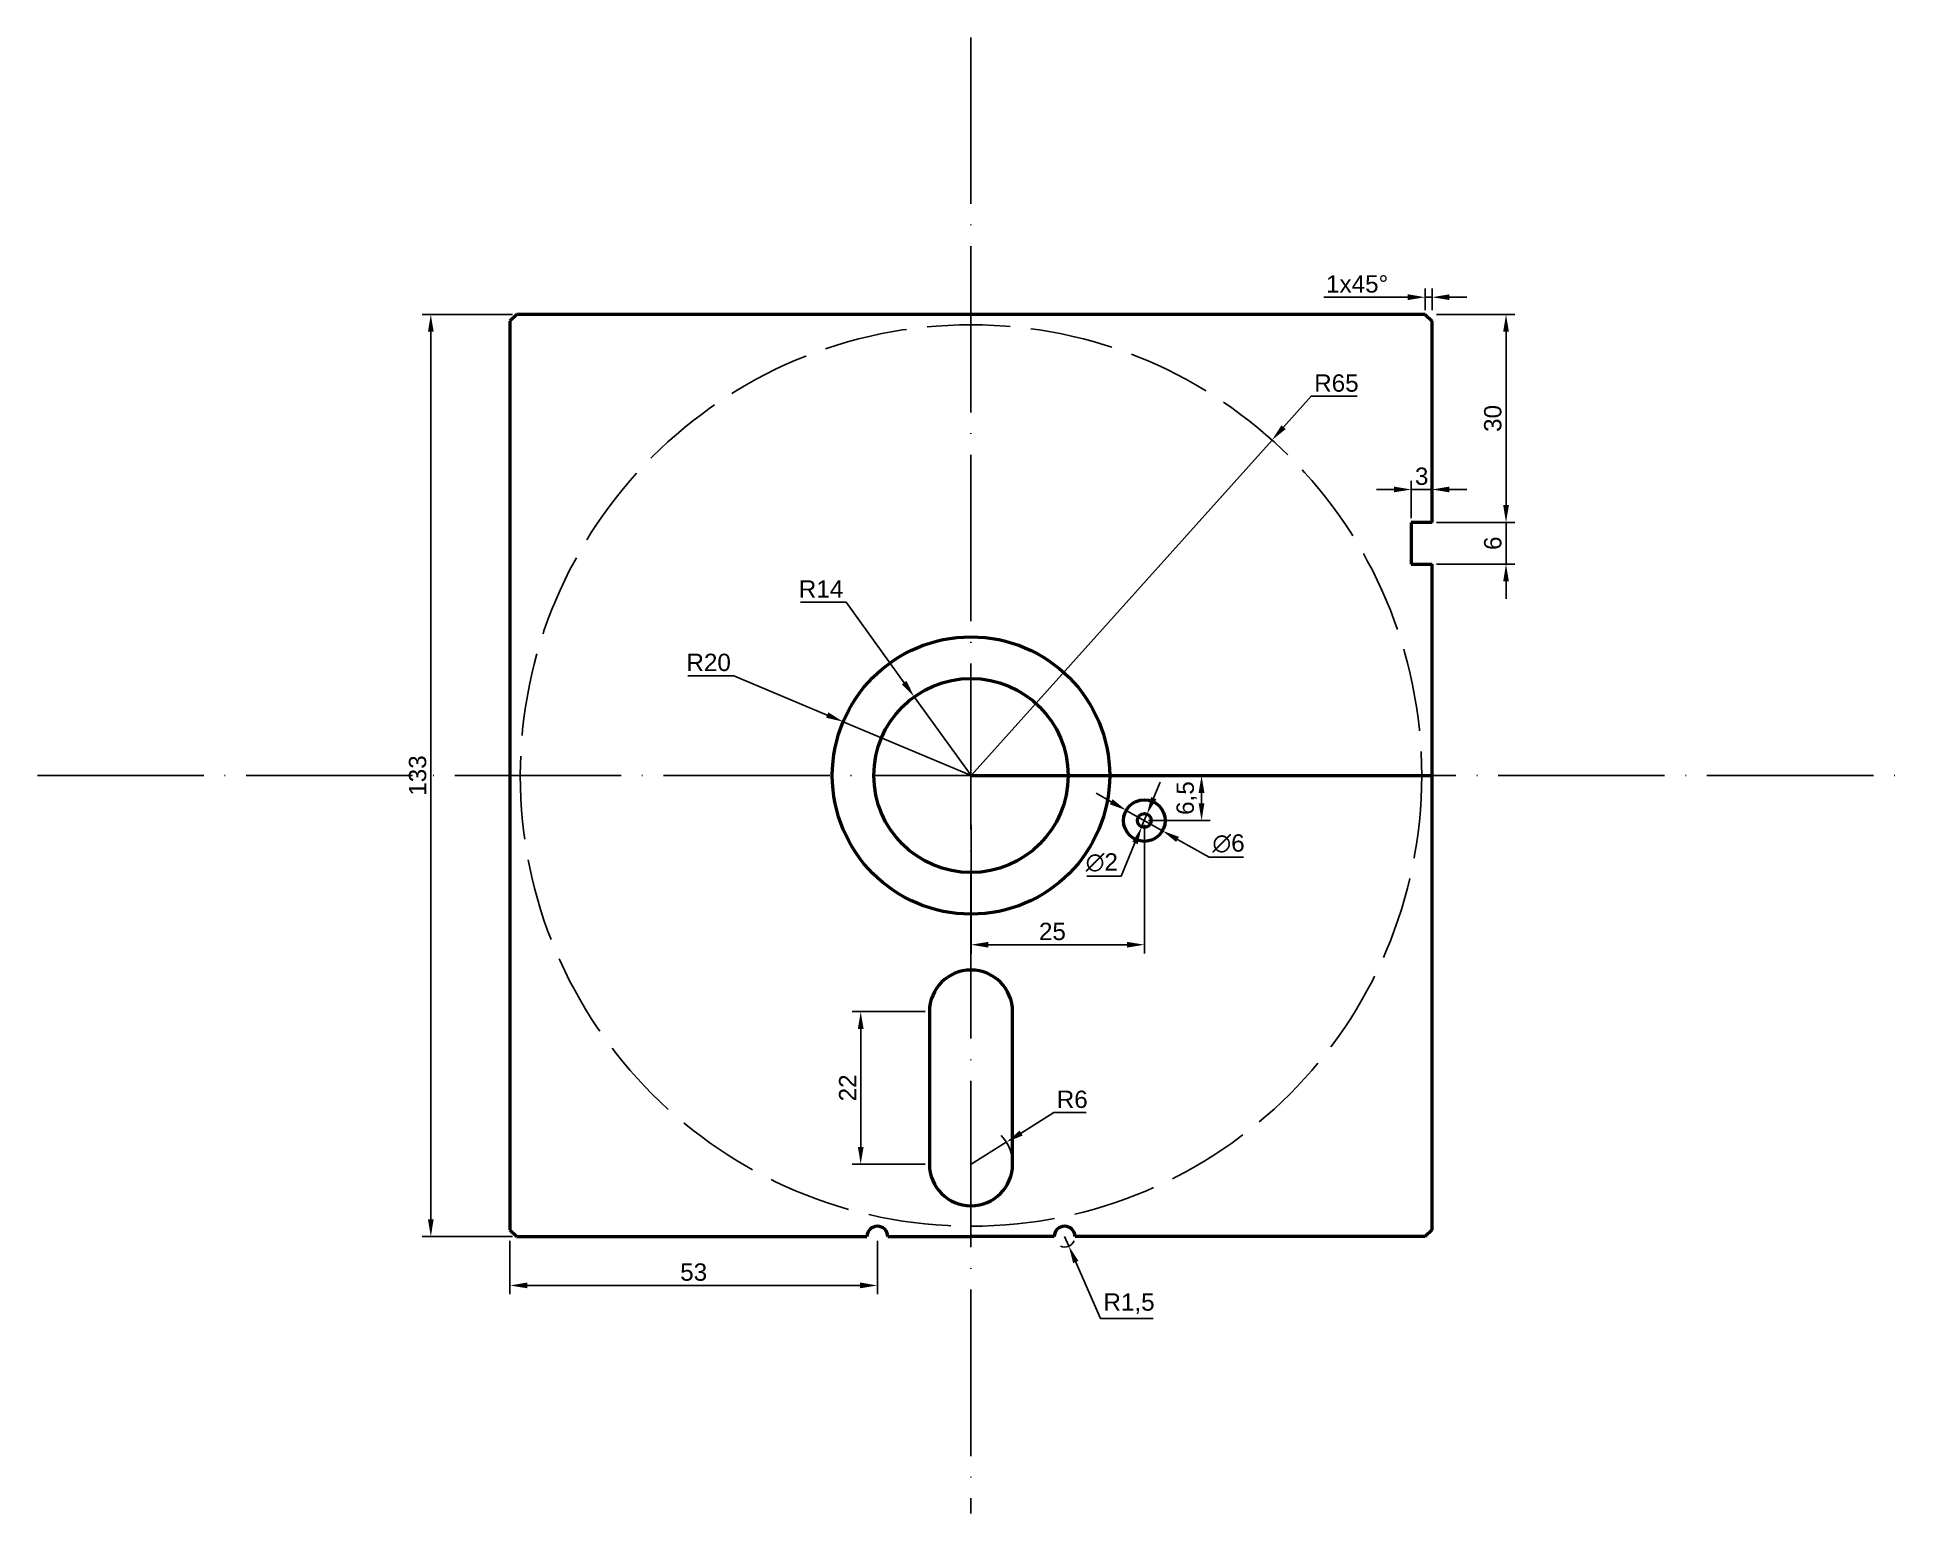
# Model space of a CAD drawing. Header units: millimetres. Extents: x -48 to 221, y -11 to 202.
import ezdxf

# ---------------------------------------------------------------- set-up
doc = ezdxf.new("R2010")
doc.units = ezdxf.units.MM
doc.linetypes.add('ACAD_ISO02W100', pattern=[15, 12, -3])
doc.linetypes.add('ACAD_ISO04W100', pattern=[30, 24, -3, 0, -3])
for name, color, linetype, lineweight in [('Контур', 7, 'Continuous', 50), ('Круг', 7, 'ACAD_ISO02W100', 25), ('Осевой', 7, 'ACAD_ISO04W100', 25), ('Размеры', 3, 'Continuous', 25)]:
    doc.layers.add(name, color=color, linetype=linetype, lineweight=lineweight)
doc.styles.get("Standard").update_dxf_attribs({"font": 'arial.ttf'})
doc.dimstyles.new('ISO-25', dxfattribs={"dimtxt": 2.5, "dimasz": 2.5, "dimexe": 1.25, "dimexo": 0.625, "dimtad": 1, "dimtoh": 1, "dimtxsty": 'Standard', "dimcen": 2.5, "dimadec": 0, "dimazin": 0, "dimtfac": 1, "dimtmove": 0, "dimatfit": 3, "dimfxl": 1, "dimarcsym": 0})

# ---------------------------------------------------------------- blocks, each defined once
blk = doc.blocks.new('*D2')
at = {"layer": 'Defpoints', "color": 0, "transparency": 16777216}
for p in [(151.9, 164.6), (151.9, 162.12), (152.9, 162.12)]:
    blk.add_point(p, dxfattribs=at)
at = {"layer": 'Размеры', "color": 0, "lineweight": -2, "transparency": 16777216}
for p, q in [((149.4, 164.6), (137.29, 164.6)), ((151.9, 162.75), (151.9, 165.85)), ((152.9, 164.6), (151.9, 164.6)), ((152.9, 162.75), (152.9, 165.85)), ((155.4, 164.6), (157.9, 164.6))]:
    blk.add_line(p, q, dxfattribs=at)
at = {"layer": 'Размеры', "color": 0, "transparency": 16777216}
for points in [[(149.4, 165.02), (149.4, 164.19), (151.9, 164.6)], [(155.4, 165.02), (155.4, 164.19), (152.9, 164.6)]]:
    blk.add_solid(points, dxfattribs=at)
at = {"layer": 'Размеры', "color": 0, "transparency": 16777216, "insert": (142.09, 166.5), "char_height": 2.5, "attachment_point": 5}
blk.add_mtext('1x45%%D', dxfattribs=at)
blk = doc.blocks.new('*D3')
at = {"layer": 'Defpoints', "color": 0, "transparency": 16777216}
for p in [(152.9, 162.12), (163.56, 162.12), (152.9, 132.12)]:
    blk.add_point(p, dxfattribs=at)
at = {"layer": 'Размеры', "color": 0, "lineweight": -2, "transparency": 16777216}
for p, q in [((153.52, 162.12), (164.81, 162.12)), ((163.56, 134.62), (163.56, 159.62)), ((153.52, 132.12), (164.81, 132.12))]:
    blk.add_line(p, q, dxfattribs=at)
at = {"layer": 'Размеры', "color": 0, "transparency": 16777216}
for points in [[(163.15, 159.62), (163.98, 159.62), (163.56, 162.12)], [(163.15, 134.62), (163.98, 134.62), (163.56, 132.12)]]:
    blk.add_solid(points, dxfattribs=at)
at = {"layer": 'Размеры', "color": 0, "transparency": 16777216, "insert": (161.66, 147.12), "char_height": 2.5, "attachment_point": 5, "rotation": 90}
blk.add_mtext('30', dxfattribs=at)
blk = doc.blocks.new('*D4')
at = {"layer": 'Defpoints', "color": 0, "transparency": 16777216}
for p in [(152.9, 132.12), (152.9, 126.12), (163.56, 126.12)]:
    blk.add_point(p, dxfattribs=at)
at = {"layer": 'Размеры', "color": 0, "lineweight": -2, "transparency": 16777216}
for p, q in [((163.56, 134.62), (163.56, 137.12)), ((153.52, 132.12), (164.81, 132.12)), ((163.56, 132.12), (163.56, 126.12)), ((153.52, 126.12), (164.81, 126.12)), ((163.56, 123.62), (163.56, 121.12))]:
    blk.add_line(p, q, dxfattribs=at)
at = {"layer": 'Размеры', "color": 0, "transparency": 16777216}
for points in [[(163.15, 134.62), (163.98, 134.62), (163.56, 132.12)], [(163.15, 123.62), (163.98, 123.62), (163.56, 126.12)]]:
    blk.add_solid(points, dxfattribs=at)
at = {"layer": 'Размеры', "color": 0, "transparency": 16777216, "insert": (161.66, 129.12), "char_height": 2.5, "attachment_point": 5, "rotation": 90}
blk.add_mtext('6', dxfattribs=at)
blk = doc.blocks.new('*D5')
at = {"layer": 'Defpoints', "color": 0, "transparency": 16777216}
for p in [(149.9, 136.87), (149.9, 132.12), (152.9, 132.12)]:
    blk.add_point(p, dxfattribs=at)
at = {"layer": 'Размеры', "color": 0, "lineweight": -2, "transparency": 16777216}
for p, q in [((149.9, 132.75), (149.9, 138.12)), ((152.9, 132.75), (152.9, 138.12)), ((147.4, 136.87), (144.9, 136.87)), ((152.9, 136.87), (149.9, 136.87)), ((155.4, 136.87), (157.9, 136.87))]:
    blk.add_line(p, q, dxfattribs=at)
at = {"layer": 'Размеры', "color": 0, "transparency": 16777216}
for points in [[(147.4, 137.29), (147.4, 136.46), (149.9, 136.87)], [(155.4, 137.29), (155.4, 136.46), (152.9, 136.87)]]:
    blk.add_solid(points, dxfattribs=at)
at = {"layer": 'Размеры', "color": 0, "transparency": 16777216, "insert": (151.4, 138.77), "char_height": 2.5, "attachment_point": 5}
blk.add_mtext('3', dxfattribs=at)
blk = doc.blocks.new('*D6')
at = {"layer": 'Defpoints', "color": 0, "transparency": 16777216}
for p in [(20.9, 162.12), (8.49, 29.12), (20.9, 29.12)]:
    blk.add_point(p, dxfattribs=at)
at = {"layer": 'Размеры', "color": 0, "lineweight": -2, "transparency": 16777216}
for p, q in [((20.27, 162.12), (7.24, 162.12)), ((8.49, 159.62), (8.49, 31.62)), ((20.27, 29.12), (7.24, 29.12))]:
    blk.add_line(p, q, dxfattribs=at)
at = {"layer": 'Размеры', "color": 0, "transparency": 16777216}
for points in [[(8.07, 159.62), (8.9, 159.62), (8.49, 162.12)], [(8.07, 31.62), (8.9, 31.62), (8.49, 29.12)]]:
    blk.add_solid(points, dxfattribs=at)
at = {"layer": 'Размеры', "color": 0, "transparency": 16777216, "insert": (6.59, 95.62), "char_height": 2.5, "attachment_point": 5, "rotation": 90}
blk.add_mtext('133', dxfattribs=at)
blk = doc.blocks.new('*D7')
at = {"layer": 'Defpoints', "color": 0, "transparency": 16777216}
for p in [(19.9, 29.12), (72.9, 29.12), (19.9, 22.08)]:
    blk.add_point(p, dxfattribs=at)
at = {"layer": 'Размеры', "color": 0, "lineweight": -2, "transparency": 16777216}
for p, q in [((19.9, 28.5), (19.9, 20.83)), ((72.9, 28.5), (72.9, 20.83)), ((70.4, 22.08), (22.4, 22.08))]:
    blk.add_line(p, q, dxfattribs=at)
at = {"layer": 'Размеры', "color": 0, "transparency": 16777216}
for points in [[(22.4, 22.5), (22.4, 21.67), (19.9, 22.08)], [(70.4, 22.5), (70.4, 21.67), (72.9, 22.08)]]:
    blk.add_solid(points, dxfattribs=at)
at = {"layer": 'Размеры', "color": 0, "transparency": 16777216, "insert": (46.4, 23.99), "char_height": 2.5, "attachment_point": 5}
blk.add_mtext('53', dxfattribs=at)
blk = doc.blocks.new('*D8')
at = {"layer": 'Defpoints', "color": 0, "transparency": 16777216}
for p in [(99.9, 29.12), (100.5, 27.75)]:
    blk.add_point(p, dxfattribs=at)
at = {"layer": 'Размеры', "color": 0, "lineweight": -2, "transparency": 16777216}
for p, q in [((99.9, 29.12), (100.5, 27.75)), ((105.08, 17.33), (101.51, 25.46)), ((112.67, 17.33), (105.08, 17.33))]:
    blk.add_line(p, q, dxfattribs=at)
blk.add_arc((99.9, 29.12), 1.5, 245.9838, 336.1268, dxfattribs=at)
at = {"layer": 'Размеры', "color": 0, "transparency": 16777216}
blk.add_solid([(101.89, 25.63), (101.13, 25.29), (100.5, 27.75)], dxfattribs=at)
at = {"layer": 'Размеры', "color": 0, "transparency": 16777216, "insert": (109.19, 19.46), "char_height": 2.5, "attachment_point": 5}
blk.add_mtext('R1,5', dxfattribs=at)
blk = doc.blocks.new('*D9')
at = {"layer": 'Defpoints', "color": 0, "transparency": 16777216}
for p in [(91.49, 42.73), (86.4, 39.57)]:
    blk.add_point(p, dxfattribs=at)
at = {"layer": 'Размеры', "color": 0, "lineweight": -2, "transparency": 16777216}
for p, q in [((98.36, 47), (93.62, 44.05)), ((103.02, 47), (98.36, 47)), ((86.4, 39.57), (91.49, 42.73))]:
    blk.add_line(p, q, dxfattribs=at)
blk.add_arc((86.4, 39.57), 6, 5.9683, 43.797, dxfattribs=at)
at = {"layer": 'Размеры', "color": 0, "transparency": 16777216}
blk.add_solid([(93.4, 44.41), (93.84, 43.7), (91.49, 42.73)], dxfattribs=at)
at = {"layer": 'Размеры', "color": 0, "transparency": 16777216, "insert": (101, 48.91), "char_height": 2.5, "attachment_point": 5}
blk.add_mtext('R6', dxfattribs=at)
blk = doc.blocks.new('*D10')
at = {"layer": 'Defpoints', "color": 0, "transparency": 16777216}
for p in [(80.4, 61.57), (70.49, 39.57), (80.4, 39.57)]:
    blk.add_point(p, dxfattribs=at)
at = {"layer": 'Размеры', "color": 0, "lineweight": -2, "transparency": 16777216}
for p, q in [((79.77, 61.57), (69.24, 61.57)), ((70.49, 59.07), (70.49, 42.07)), ((79.77, 39.57), (69.24, 39.57))]:
    blk.add_line(p, q, dxfattribs=at)
at = {"layer": 'Размеры', "color": 0, "transparency": 16777216}
for points in [[(70.08, 59.07), (70.91, 59.07), (70.49, 61.57)], [(70.08, 42.07), (70.91, 42.07), (70.49, 39.57)]]:
    blk.add_solid(points, dxfattribs=at)
at = {"layer": 'Размеры', "color": 0, "transparency": 16777216, "insert": (68.61, 50.57), "char_height": 2.5, "attachment_point": 5, "rotation": 90}
blk.add_mtext('22', dxfattribs=at)
blk = doc.blocks.new('*D11')
at = {"layer": 'Defpoints', "color": 0, "transparency": 16777216}
for p in [(86.4, 89.12), (111.4, 89.12), (86.4, 71.22)]:
    blk.add_point(p, dxfattribs=at)
at = {"layer": 'Размеры', "color": 0, "lineweight": -2, "transparency": 16777216}
for p, q in [((86.4, 88.5), (86.4, 69.97)), ((111.4, 88.5), (111.4, 69.97)), ((108.9, 71.22), (88.9, 71.22))]:
    blk.add_line(p, q, dxfattribs=at)
at = {"layer": 'Размеры', "color": 0, "transparency": 16777216}
for points in [[(88.9, 71.63), (88.9, 70.8), (86.4, 71.22)], [(108.9, 71.63), (108.9, 70.8), (111.4, 71.22)]]:
    blk.add_solid(points, dxfattribs=at)
at = {"layer": 'Размеры', "color": 0, "transparency": 16777216, "insert": (98.14, 73.12), "char_height": 2.5, "attachment_point": 5}
blk.add_mtext('25', dxfattribs=at)
blk = doc.blocks.new('*D12')
at = {"layer": 'Defpoints', "color": 0, "transparency": 16777216}
for p in [(111.4, 95.62), (119.65, 95.62), (111.4, 89.12)]:
    blk.add_point(p, dxfattribs=at)
at = {"layer": 'Размеры', "color": 0, "lineweight": -2, "transparency": 16777216}
for p, q in [((112.02, 95.62), (120.9, 95.62)), ((119.65, 91.62), (119.65, 93.12)), ((112.02, 89.12), (120.9, 89.12))]:
    blk.add_line(p, q, dxfattribs=at)
at = {"layer": 'Размеры', "color": 0, "transparency": 16777216}
for points in [[(119.23, 93.12), (120.06, 93.12), (119.65, 95.62)], [(119.23, 91.62), (120.06, 91.62), (119.65, 89.12)]]:
    blk.add_solid(points, dxfattribs=at)
at = {"layer": 'Размеры', "color": 0, "transparency": 16777216, "insert": (117.52, 92.37), "char_height": 2.5, "attachment_point": 5, "rotation": 90}
blk.add_mtext('6,5', dxfattribs=at)
blk = doc.blocks.new('*D13')
at = {"layer": 'Defpoints', "color": 0, "transparency": 16777216}
for p in [(111.78, 90.05), (111.01, 88.2)]:
    blk.add_point(p, dxfattribs=at)
at = {"layer": 'Размеры', "color": 0, "lineweight": -2, "transparency": 16777216}
for p, q in [((112.74, 92.35), (113.7, 94.66)), ((111.78, 90.05), (111.01, 88.2)), ((108.05, 81.1), (110.05, 85.89)), ((103.1, 81.1), (108.05, 81.1))]:
    blk.add_line(p, q, dxfattribs=at)
at = {"layer": 'Размеры', "color": 0, "transparency": 16777216}
for points in [[(112.36, 92.51), (113.13, 92.19), (111.78, 90.05)], [(109.67, 86.05), (110.44, 85.73), (111.01, 88.2)]]:
    blk.add_solid(points, dxfattribs=at)
at = {"layer": 'Размеры', "color": 0, "transparency": 16777216, "insert": (105.26, 83.07), "char_height": 2.5, "attachment_point": 5}
blk.add_mtext('∅2', dxfattribs=at)
blk = doc.blocks.new('*D14')
at = {"layer": 'Defpoints', "color": 0, "transparency": 16777216}
for p in [(108.79, 90.6), (114.01, 87.65)]:
    blk.add_point(p, dxfattribs=at)
at = {"layer": 'Размеры', "color": 0, "lineweight": -2, "transparency": 16777216}
for p, q in [((106.61, 91.83), (104.44, 93.07)), ((108.79, 90.6), (114.01, 87.65)), ((120.73, 83.84), (116.18, 86.41)), ((125.71, 83.84), (120.73, 83.84))]:
    blk.add_line(p, q, dxfattribs=at)
at = {"layer": 'Размеры', "color": 0, "transparency": 16777216}
for points in [[(106.82, 92.2), (106.41, 91.47), (108.79, 90.6)], [(116.39, 86.78), (115.98, 86.05), (114.01, 87.65)]]:
    blk.add_solid(points, dxfattribs=at)
at = {"layer": 'Размеры', "color": 0, "transparency": 16777216, "insert": (123.54, 85.81), "char_height": 2.5, "attachment_point": 5}
blk.add_mtext('∅6', dxfattribs=at)
blk = doc.blocks.new('*D15')
at = {"layer": 'Defpoints', "color": 0, "transparency": 16777216}
for p in [(67.96, 103.38), (86.4, 95.62)]:
    blk.add_point(p, dxfattribs=at)
at = {"layer": 'Размеры', "color": 0, "lineweight": -2, "transparency": 16777216}
for p, q in [((45.58, 110.01), (52.17, 110.01)), ((52.17, 110.01), (65.66, 104.34)), ((86.4, 95.62), (67.96, 103.38))]:
    blk.add_line(p, q, dxfattribs=at)
at = {"layer": 'Размеры', "color": 0, "transparency": 16777216}
blk.add_solid([(65.82, 104.73), (65.49, 103.96), (67.96, 103.38)], dxfattribs=at)
at = {"layer": 'Размеры', "color": 0, "transparency": 16777216, "insert": (48.56, 111.92), "char_height": 2.5, "attachment_point": 5}
blk.add_mtext('R20', dxfattribs=at)
blk = doc.blocks.new('*D16')
at = {"layer": 'Defpoints', "color": 0, "transparency": 16777216}
for p in [(78.21, 106.98), (86.4, 95.62)]:
    blk.add_point(p, dxfattribs=at)
at = {"layer": 'Размеры', "color": 0, "lineweight": -2, "transparency": 16777216}
for p, q in [((61.79, 120.64), (68.37, 120.64)), ((68.37, 120.64), (76.75, 109.01)), ((86.4, 95.62), (78.21, 106.98))]:
    blk.add_line(p, q, dxfattribs=at)
at = {"layer": 'Размеры', "color": 0, "transparency": 16777216}
blk.add_solid([(77.09, 109.26), (76.42, 108.77), (78.21, 106.98)], dxfattribs=at)
at = {"layer": 'Размеры', "color": 0, "transparency": 16777216, "insert": (64.77, 122.52), "char_height": 2.5, "attachment_point": 5}
blk.add_mtext('R14', dxfattribs=at)
blk = doc.blocks.new('*D17')
at = {"layer": 'Defpoints', "color": 0, "transparency": 16777216}
for p in [(129.81, 144), (86.4, 95.62)]:
    blk.add_point(p, dxfattribs=at)
at = {"layer": 'Размеры', "color": 0, "lineweight": -2, "transparency": 16777216}
for p, q in [((135.48, 150.31), (131.48, 145.86)), ((142.09, 150.31), (135.48, 150.31)), ((86.4, 95.62), (129.81, 144))]:
    blk.add_line(p, q, dxfattribs=at)
at = {"layer": 'Размеры', "color": 0, "transparency": 16777216}
blk.add_solid([(131.17, 146.14), (131.79, 145.58), (129.81, 144)], dxfattribs=at)
at = {"layer": 'Размеры', "color": 0, "transparency": 16777216, "insert": (139.1, 152.21), "char_height": 2.5, "attachment_point": 5}
blk.add_mtext('R65', dxfattribs=at)

msp = doc.modelspace()

# ---------------------------------------------------------------- linework, layer by layer
at = {"layer": 'Контур'}
for p, q in [((20.897, 162.124), (19.897, 161.124)), ((151.897, 162.124), (20.897, 162.124)), ((151.897, 162.124), (152.897, 161.124)), ((19.897, 161.124), (19.897, 30.124)), ((152.897, 132.124), (152.897, 161.124)), ((152.897, 132.124), (149.897, 132.124)), ((149.897, 132.124), (149.897, 126.124)), ((149.897, 126.124), (152.897, 126.124)), ((152.897, 30.124), (152.897, 126.124)), ((86.397, 95.624), (152.897, 95.624)), ((80.397, 61.567), (80.397, 39.567)), ((92.397, 39.567), (92.397, 61.567)), ((19.897, 30.124), (20.897, 29.124)), ((152.897, 30.124), (151.897, 29.124)), ((20.897, 29.124), (71.397, 29.124)), ((20.897, 29.124), (71.397, 29.124)), ((74.397, 29.124), (86.397, 29.124)), ((74.397, 29.124), (86.397, 29.124)), ((98.397, 29.124), (86.397, 29.124)), ((98.397, 29.124), (86.397, 29.124)), ((151.897, 29.124), (101.397, 29.124)), ((151.897, 29.124), (101.397, 29.124))]:
    msp.add_line(p, q, dxfattribs=at)
for centre, radius in [((86.397, 95.624), 20), ((86.397, 95.624), 14), ((111.397, 89.124), 3), ((111.397, 89.124), 1)]:
    msp.add_circle(centre, radius, dxfattribs=at)
for centre, radius, start, end in [((86.397, 61.567), 6, 0, 180), ((86.397, 39.567), 6, 180, 0), ((72.897, 29.124), 1.5, 0, 180), ((72.897, 29.124), 1.5, 0, 180), ((99.897, 29.124), 1.5, 0, 180), ((99.897, 29.124), 1.5, 0, 180)]:
    msp.add_arc(centre, radius, start, end, dxfattribs=at)
at = {"layer": 'Круг'}
msp.add_circle((86.397, 95.624), 65, dxfattribs=at)
at = {"layer": 'Осевой'}
for p, q in [((86.397, 202.08), (86.397, -10.832)), ((-48.261, 95.624), (221.055, 95.624))]:
    msp.add_line(p, q, dxfattribs=at)

# ---------------------------------------------------------------- dimensions: what is measured, and where the dimension line sits
at = {"layer": 'Размеры'}
dim = msp.add_linear_dim(base=(151.897, 164.603), p1=(152.897, 162.124), p2=(151.897, 162.124), text='<>x45%%D', dimstyle='ISO-25', dxfattribs=at)
dim.commit()
dim.dimension.update_dxf_attribs({"geometry": '*D2', "text_midpoint": (142.093, 166.504)})
for base, p1, p2, picture, middle in [((8.488, 29.124), (20.897, 162.124), (20.897, 29.124), '*D6', (6.585, 95.624)), ((163.565, 162.124), (152.897, 132.124), (152.897, 162.124), '*D3', (161.662, 147.124)), ((119.647, 95.624), (111.397, 89.124), (111.397, 95.624), '*D12', (117.52, 92.374)), ((70.494, 39.567), (80.397, 61.567), (80.397, 39.567), '*D10', (68.614, 50.567))]:
    dim = msp.add_linear_dim(base=base, p1=p1, p2=p2, angle=90, dimstyle='ISO-25', dxfattribs=at)
    dim.commit()
    dim.dimension.update_dxf_attribs({"geometry": picture, "text_midpoint": middle})
for center, mpoint, picture, middle in [((86.397, 95.624), (129.813, 143.998), '*D17', (139.098, 150.309)), ((86.397, 95.624), (78.214, 106.983), '*D16', (64.768, 120.643)), ((86.397, 95.624), (67.96, 103.375), '*D15', (48.561, 110.015)), ((86.397, 39.567), (91.493, 42.734), '*D9', (101.003, 47.004)), ((99.897, 29.124), (100.501, 27.751), '*D8', (109.188, 17.33))]:
    dim = msp.add_radius_dim(center=center, mpoint=mpoint, dimstyle='ISO-25', dxfattribs=at)
    dim.commit()
    dim.dimension.update_dxf_attribs({"geometry": picture, "text_midpoint": middle, "dimtype": 164})
for base, p1, p2, picture, middle in [((149.897, 136.872), (152.897, 132.124), (149.897, 132.124), '*D5', (151.397, 138.774)), ((19.897, 22.084), (72.897, 29.124), (19.897, 29.124), '*D7', (46.397, 23.986))]:
    dim = msp.add_linear_dim(base=base, p1=p1, p2=p2, dimstyle='ISO-25', dxfattribs=at)
    dim.commit()
    dim.dimension.update_dxf_attribs({"geometry": picture, "text_midpoint": middle})
dim = msp.add_aligned_dim(p1=(152.897, 132.124), p2=(152.897, 126.124), distance=10.667, dimstyle='ISO-25', dxfattribs=at)
dim.commit()
dim.dimension.update_dxf_attribs({"geometry": '*D4', "text_midpoint": (161.663, 129.124)})
dim = msp.add_diameter_dim_2p(p1=(111.782, 90.047), p2=(111.013, 88.201), dimstyle='ISO-25', dxfattribs=at)
dim.commit()
dim.dimension.update_dxf_attribs({"geometry": '*D13', "text_midpoint": (105.263, 83.071)})
dim = msp.add_diameter_dim_2p(p1=(108.787, 90.602), p2=(114.008, 87.645), dimstyle='ISO-25', dxfattribs=at)
dim.commit()
dim.dimension.update_dxf_attribs({"geometry": '*D14', "text_midpoint": (123.536, 83.836), "dimtype": 163})
dim = msp.add_linear_dim(base=(86.397, 71.216), p1=(111.397, 89.124), p2=(86.397, 89.124), dimstyle='ISO-25', dxfattribs=at)
dim.commit()
dim.dimension.update_dxf_attribs({"geometry": '*D11', "text_midpoint": (98.141, 71.216), "dimtype": 160})

doc.saveas('drawing.dxf')
